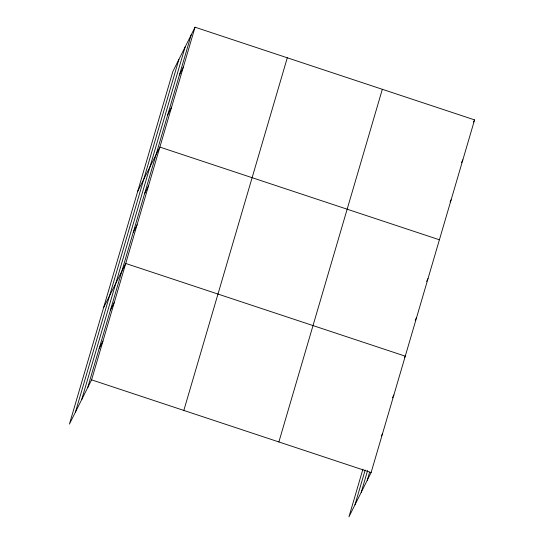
<?xml version="1.0" encoding="UTF-8"?>
<svg xmlns="http://www.w3.org/2000/svg" width="544" height="544" viewBox="0 0 544 544"><rect width="100%" height="100%" fill="white"/><g stroke="black" fill="none" stroke-linecap="round" stroke-linejoin="round"><path stroke-width="0.82" d="M75.46 412.06L178.915 59.412M81.675 399.643L185.13 46.995M87.706 387.593L191.168 34.945M195.044 27.2L172.883 71.461L69.421 424.109L91.589 379.848L195.044 27.2L474.579 119.891L371.117 472.539L348.956 516.8L362.943 469.118M183.831 410.434L287.293 57.786M278.875 441.946L382.33 89.304M354.987 504.75L365.187 470.002M361.209 492.334L367.608 470.512M367.241 480.284L369.614 472.199M179.438 74.909L183.321 67.164M167.715 114.879L171.598 107.134M137.707 191.359L159.868 147.098L439.402 239.788M144.609 193.637L148.492 185.892M133.232 232.424L137.108 224.679M103.564 307.734L125.732 263.473L405.26 356.164L404.552 357.571M110.473 310.005L114.349 302.26M99.09 348.799L102.966 341.054M473.518 122.006L474.579 119.891M461.441 162.676L462.849 159.861M450.072 201.94L451.126 199.825M426.612 281.398L428.019 278.582M415.228 320.192L416.643 317.376M392.469 397.773L393.883 394.958M381.439 435.86L382.5 433.745M91.589 379.848L371.117 472.539"/></g></svg>
